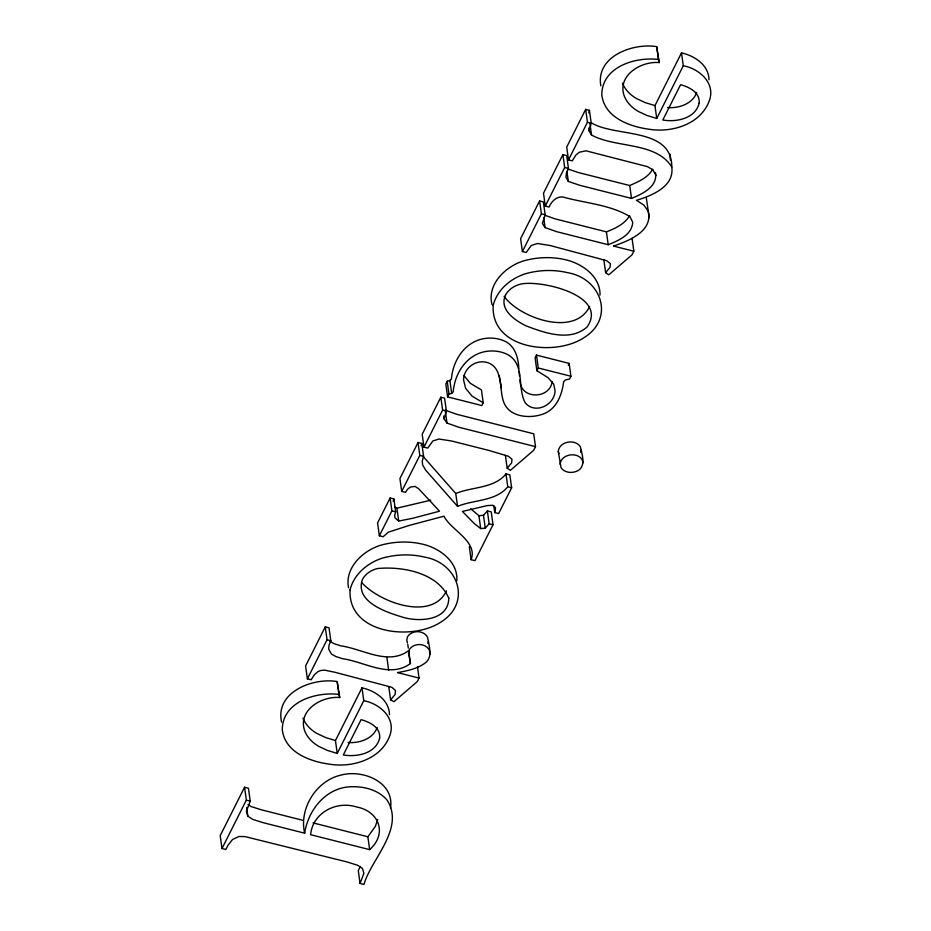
<?xml version="1.0" encoding="UTF-8"?>
<svg xmlns="http://www.w3.org/2000/svg" width="931" height="931" viewBox="0 0 931 931"><rect width="100%" height="100%" fill="white"/><g stroke="black" fill="none" stroke-linecap="round" stroke-linejoin="round"><path stroke-width="1.4" d="M456.818 580.816C458.296 561.789 439.7 548.196 422.895 544.251A66.159 50.751 -7.9 0 0 379.848 545.485C362.473 551.094 344.61 568.096 348.555 587.74M600.041 295.046C600.402 276.577 582.445 263.764 566.013 259.854A66.159 50.751 -7.9 0 0 522.966 261.087C505.254 266.72 486.773 284.665 492.034 304.635M423.861 457.249L455.759 493.5C471.819 486.75 494.245 488.566 505.975 473.902L509.851 474.891L511.643 487.751L498.644 513.575L494.768 512.597L495.56 507.628L492.557 505.277L487.169 505.603L462.416 511.456L474.426 523.699L480.71 528.575L485.272 528.18L489.147 523.757L487.367 510.898L491.242 511.875L493.023 524.747L474.961 560.648L471.086 559.671L469.294 546.8M390.531 808.05C394.523 781.935 362.741 769.227 341.212 775.046C316.296 780.434 298.863 808.69 304.646 833.187L263.298 822.713L252.732 819.385L247.832 816.173L246.378 811.32L250.218 801.091L248.437 788.231L244.562 787.242L220.205 835.642L221.997 848.513L225.861 849.491L228.002 845.243L232.564 839.471L239.023 836.48L245.121 836.62L346.949 861.931L357.527 865.236L362.462 868.39L363.881 873.301L360.064 883.472L363.94 884.45C371.353 858.743 405.288 828.404 387.063 800.043C378.207 789.849 364.184 786.288 351.092 786.753C326.083 787.428 308.231 809.842 304.646 833.187M655.529 172.596C657.88 186.782 642.297 193.997 631.509 198.408L580.118 185.397L568.306 181.417L565.932 177.111L566.362 173.527L568.457 168.453L566.676 155.582L562.906 154.627L543.495 193.194L545.287 206.065L549.046 207.019C551.489 201.561 556.179 196.511 562.627 196.93C584.936 203.249 609.84 204.483 629.915 216.597L632.731 222.265C632.009 234.938 618.347 240.617 608.211 244.725L556.808 231.714L545.077 227.571L542.389 223.417L545.147 214.77L543.367 201.899L539.596 200.945L520.604 238.685L522.396 251.545L526.166 252.499L531.264 245.528L537.362 243.503L549.895 245.458L606.57 260.645L610.41 263.694L609.991 267.43L605.615 272.62L608.758 274.82L632.056 254.803L633.848 251.219L632.068 238.348M558.286 451.454C559.287 441.341 574.893 438.559 580.292 446.659C582.271 454.828 586.693 467.63 576.045 471.517C570.889 473.367 564.244 472.517 561.044 467.676L558.286 451.454L558.937 453.688M560.066 464.325C561.067 454.212 576.673 451.419 582.084 459.518L583.027 462.823M580.676 452.245L581.247 449.952M588.753 112.93L589.439 110.347L585.669 109.393L566.723 147.051L568.504 159.911L572.274 160.865L575.87 155.07L579.338 152.23L586.053 150.834L647.336 166.602L653.027 169.954L655.924 175.447M633.848 251.219L613.436 246.052C628.448 241.001 653.411 231.249 648.151 211.069L643.915 205.134L636.455 200.316C651.584 195.731 674.544 186.677 671.786 167.045C656.192 141.605 615.519 148.273 591.534 135.03L589.16 130.957L591.22 123.218L589.439 110.347M427.771 643.344L428.388 641.133L427.469 637.072C423.442 629.891 411.653 629.926 407.441 636.885L406.789 640.214L407.441 642.96M428.388 641.133C429.622 648.616 432.356 657.693 425.083 663.081C417.018 668.923 407.068 670.82 397.49 672.613L419.055 678.071L417.297 681.573L393.953 701.683L390.613 699.891L388.821 687.02M393.219 501.262L393.883 498.969L390.112 498.015L377.579 522.919L379.359 535.79L383.13 536.745L388.39 532.16L409.244 525.41L443.994 516.181C450.383 529.809 478.197 541.47 471.086 559.671M393.883 498.969L395.663 511.829L394.686 515.285L395.081 518.02L398.701 521.057L412.852 518.253L439.537 511.2L418.741 488.845L415.168 486.436L410.501 487.041L407.673 489.136L405.474 492.336L401.703 491.382L399.923 478.522L418.031 442.528L421.801 443.482L423.582 456.353L422.29 460.88L422.558 464.825L425.642 470.12L457.54 506.371C473.6 499.621 496.037 501.425 507.767 486.773L505.975 473.902M421.149 445.751L421.801 443.482M552.211 381.652C549.581 399.923 519.277 399.422 520.08 379.732M535.511 446.647L458.459 427.143L446.996 423.07L444.099 418.857L446.391 411.036L444.599 398.165L440.829 397.211L422.174 434.288L423.966 447.148L427.736 448.102L432.868 440.957L438.897 439.048L451.5 440.968L488.461 450.325L508.279 456.19L512.015 459.204L511.608 462.951L507.186 468.223L510.374 470.341L533.661 450.313L535.511 446.647L533.719 433.788L456.679 414.272L445.216 410.199M377.183 727.518C373.098 738.83 359.215 743.508 348.043 742.473M696.691 92.565C692.617 103.876 678.734 108.555 667.562 107.519M505.428 295.336C498.969 309.581 514.971 320.427 525.945 325.815C544.542 332.891 570.028 342.108 587.147 326.932C608.979 295.127 539.98 279.591 520.51 284.13A22.1 16.956 -7.9 0 0 505.428 295.336M377.707 819.501L375.356 826.367L367.873 836.771L369.654 849.642L310.617 834.7C312.583 812.844 336.347 800.532 356.34 806.921C378.929 810.924 387.82 833.501 369.654 849.642M446.484 590.848C431.693 621.722 379.452 602.206 362.089 582.922M589.602 306.45C574.776 337.464 519.649 318.006 504.125 296.395M390.613 699.891L395.116 694.456L395.466 690.465L391.823 687.287L334.985 672.287L324.616 670.134L320.881 670.471L317.82 671.693L314.282 674.835L311.152 679.77L307.381 678.827L305.601 665.956L325.256 626.889L329.027 627.843L330.819 640.703L328.992 645.381L328.713 649.093L331.494 654.121L335.951 656.588L342.736 658.752C364.486 661.708 389.938 678.804 410.455 663.5L408.674 650.629C388.146 665.944 362.694 648.849 340.955 645.881L334.171 643.717L329.714 641.25M518.835 368.723C518.323 358.866 515.914 348.043 507.023 342.375A29.792 22.856 -7.9 0 0 486.68 338.256C466.012 340.199 452.966 359.447 451.442 378.952L449.894 380.488L447.206 381.268L445.821 384.014L447.613 396.885L481.839 405.544L483.224 402.797L481.443 389.926L470.295 383.281L463.836 375.426M447.613 396.885L448.998 394.127L447.206 381.268M221.997 848.513L246.354 800.113L244.562 787.242M307.381 678.827L327.049 639.748L325.256 626.889M379.359 535.79L391.893 510.875L390.112 498.015M401.703 491.382L419.811 455.399L418.031 442.528M423.966 447.148L442.621 410.082L440.829 397.211M522.396 251.545L541.388 213.816L539.596 200.945M545.287 206.065L564.686 167.499L562.906 154.627M568.504 159.911L587.449 122.264L585.669 109.393M281.593 722.165C274.82 692.07 313.002 677.442 337.162 681.55L339.745 697.528C321.672 695.794 297.268 710.481 304.751 731.01A43.14 33.097 -7.9 0 0 319.193 746.592L327.375 750.398L337.231 753.435L335.439 740.564L361.973 687.834C375.03 690.721 389.228 699.937 389.495 714.682M600.832 85.873C595.607 56.267 632.917 42.814 656.681 46.608L659.264 62.586C641.18 60.852 616.788 75.527 624.27 96.068A43.14 33.097 -7.9 0 0 638.701 111.639L646.882 115.444L656.739 118.481L654.958 105.61L681.492 52.881C694.549 55.779 708.747 64.984 709.003 79.74M483.224 402.797L472.087 396.152L465.616 388.297L463.557 379.906C463.731 368.245 475.404 359.541 486.599 362.322C503.112 366.849 499.167 387.703 503.194 400.528C507.826 417.065 529.099 419.09 542.913 414.109C556.505 409.396 561.963 395.012 563.639 381.826L565.42 379.929L569.551 379.01L570.936 376.252L569.144 363.393L536.489 355.118L535.104 357.865L536.884 370.736L547.998 377.625L553.736 384.166L555.062 390.845C554.62 405.194 535.046 414.632 525.224 402.82C517.008 387.924 525.27 365.836 508.815 355.246A29.792 22.856 -7.9 0 0 488.472 351.115C467.793 353.058 454.759 372.307 453.222 391.823L451.686 393.359L448.998 394.127M337.231 753.435L363.765 700.706L361.973 687.834M656.739 118.481L683.284 65.752L681.492 52.881M536.884 370.736L538.269 367.989L536.489 355.118M568.224 365.22L569.144 363.393M360.425 866.354L358.284 870.601L360.064 883.472M652.701 169.186C647.929 177.833 638.282 181.72 629.728 185.537L578.326 172.526L567.829 168.988M629.67 215.678C624.643 224.068 615.228 228.479 606.418 231.854L555.016 218.843L544.6 215.166M470.725 508.792L478.93 515.704L483.492 515.309L487.367 510.898M430.727 500.191L396.909 508.186L394.756 507.116M659.264 62.586L658.473 59.468C635.442 56.616 601.915 66.776 601.798 94.729C604.417 117.62 629.845 126.744 649.64 129.316C673.171 132.982 702.533 123.497 709.992 98.663C714.601 81.823 698.355 68.487 683.284 65.752M339.745 697.528L338.954 694.421C315.923 691.57 282.396 701.73 282.279 729.671C284.909 752.574 310.326 761.686 330.133 764.27C353.652 767.935 383.013 758.439 390.473 733.616C395.081 716.777 378.847 703.44 363.765 700.706M587.449 122.264L591.22 123.218M564.686 167.499L568.457 168.453M541.388 213.816L545.147 214.77M538.269 367.989L570.936 376.252M442.621 410.082L446.391 411.036M419.811 455.399L423.582 456.353M507.767 486.773L511.643 487.751M489.147 523.757L493.023 524.747M391.893 510.875L395.663 511.829M327.049 639.748L330.819 640.703M246.354 800.113L250.218 801.091M302.866 820.316L261.518 809.854L250.939 806.514L248.007 804.593M313.049 822.899L367.873 836.771M654.958 105.61L645.102 102.573L636.92 98.767A43.14 33.097 -7.9 0 1 622.49 83.196M335.439 740.564L325.582 737.527L317.401 733.721A43.14 33.097 -7.9 0 1 302.971 718.15M591.057 122.636C614.844 137.625 671.926 126.709 671.786 167.045M430.18 654.004L429.249 649.943C425.223 642.751 413.445 642.797 409.221 649.757L408.569 653.073L410.455 663.5M499.26 375.845L501.402 387.657M646.37 198.21L649.233 217.726M407.766 644.345L408.302 648.116M656.681 46.608L658.473 59.468M629.728 185.537L631.509 198.408M606.418 231.854L608.211 244.725M589.94 123.59L591.534 135.03M588.764 128.094L589.16 130.957M603.835 259.749L605.615 272.62M566.921 171.409L568.306 181.417M543.692 217.563L545.077 227.571M505.405 455.352L507.186 468.223M493.779 505.452L494.768 512.597M483.492 515.309L485.272 528.18M478.93 515.704L480.71 528.575M449.894 380.488L451.686 393.359M445.414 411.63L446.996 423.07M455.759 493.5L457.54 506.371M443.703 416.006L444.099 418.857M396.909 508.186L398.701 521.057M417.472 666.631L419.055 678.071M386.912 657.519L388.692 670.39M337.162 681.55L338.954 694.421M246.634 807.596L247.832 816.173M519.091 371.527L519.486 375.74M669.994 154.174L670.401 159.969M448.777 598.133C448.614 621.152 417.844 622.35 401.494 616.811C385.865 612.039 354.99 601.787 362.31 579.745A22.1 16.956 -7.9 0 1 377.392 568.538C402.425 566.164 437.698 572.635 448.777 598.133M350.044 589.893C347.798 633.778 411.211 640.854 439.909 622.676C472.541 603.393 458.424 562.918 424.687 557.122A66.159 50.751 -7.9 0 0 381.64 558.356C366.989 563.313 353.861 574.474 350.044 589.893M493.162 305.496C490.916 349.381 554.329 356.457 583.027 338.279C615.659 318.996 601.542 278.52 567.805 272.725A66.159 50.751 -7.9 0 0 524.758 273.947C510.107 278.904 496.979 290.065 493.162 305.496M379.65 738.074C376.031 753.493 356.876 757.345 343.295 754.971L361.077 719.651C369.816 722.06 380.639 727.332 379.65 738.074M699.169 103.132C695.55 118.54 676.395 122.392 662.814 120.018L680.584 84.698C689.336 87.107 700.159 92.378 699.169 103.132"/></g></svg>
